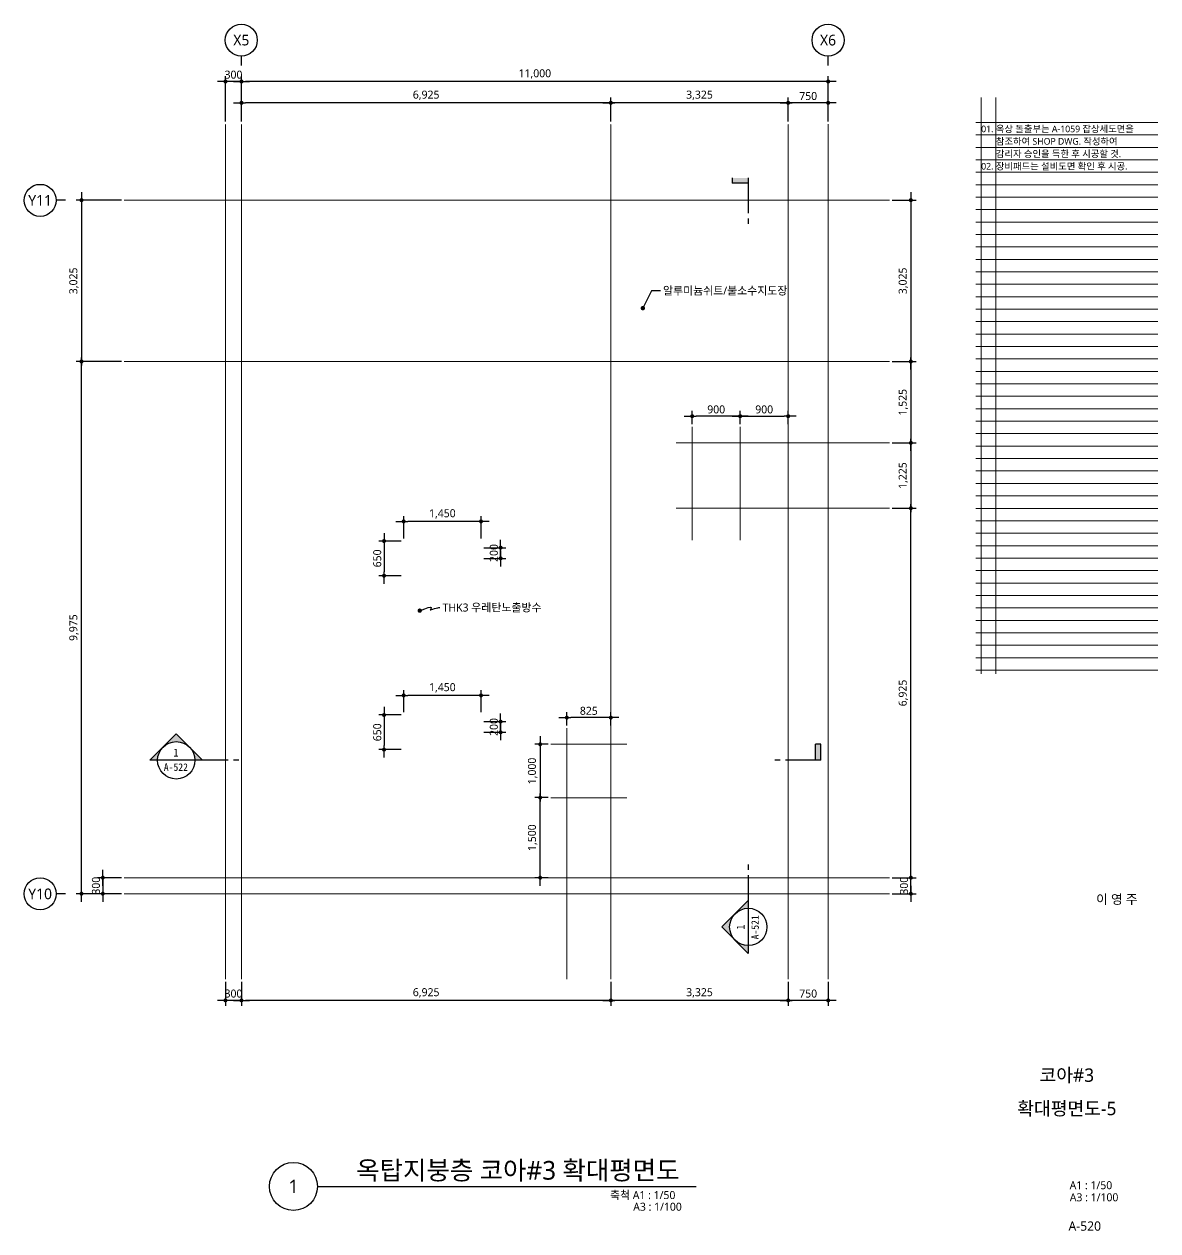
# Model space of a CAD drawing. Header units: millimetres. Extents: x 1424731 to 1631737, y 707248 to 849681.
# Drawn here: x 1610481 to 1631737, y 788374 to 810994 of the extents above; entities that cross this region are included whole.
import ezdxf
from ezdxf.enums import TextEntityAlignment as Align

# ---------------------------------------------------------------- set-up
doc = ezdxf.new("R2010")
doc.units = ezdxf.units.MM
doc.header["$MEASUREMENT"] = 0
doc.linetypes.add('CEN', pattern=[62, 60, -1, 0, -1])
doc.layers.get('0').update_dxf_attribs({"linetype": 'CONTINUOUS'})
for name, color, linetype, lineweight in [('A-AXIS-BUBL', 7, 'CONTINUOUS', 25), ('A-BORD-TEXT', 3, 'CONTINUOUS', 25), ('A-CNTL', 1, 'CEN', 15), ('A-DIMS', 7, 'CONTINUOUS', 25), ('A-MKXS-LEAD', 7, 'CONTINUOUS', 25), ('A-MKXS-MAK1', 3, 'CONTINUOUS', 25), ('A-MKXS-TEXT1', 3, 'CONTINUOUS', 25), ('A-MKXS-TEXT2', 7, 'CONTINUOUS', 25), ('A-XXXX-SYMB', 7, 'CONTINUOUS', 25), ('A-XXXX-TXT1', 3, 'CONTINUOUS', 25), ('A-XXXX-TXT2', 3, 'CONTINUOUS', 25)]:
    doc.layers.add(name, color=color, linetype=linetype, lineweight=lineweight)
doc.layers.add('A-XXXX-NPLT', color=144, linetype='CONTINUOUS', lineweight=15, plot=False)
doc.styles.add('HY울릉도L', font='')
doc.styles.add('돋움체', font='')
doc.styles.add('맑은 고딕', font='malgun.ttf')
doc.styles.add('맑은고딕', font='malgun.ttf')
doc.styles.get('HY울릉도L').set_extended_font_data('HYwulM')
doc.styles.get('돋움체').set_extended_font_data('DotumChe')
doc.dimstyles.new('CDIM', dxfattribs={"dimtxt": 3, "dimasz": 1.5, "dimexe": 2, "dimexo": 1, "dimgap": 1, "dimtad": 1, "dimdec": 0, "dimrnd": 0.5, "dimzin": 0, "dimdsep": 32, "dimlunit": 6, "dimtxsty": 'HY울릉도L', "dimblk1": '_CIDOT', "dimblk2": '_CIDOT', "dimsah": 1, "dimcen": 5.5, "dimclrd": 2, "dimclre": 2, "dimclrt": 7, "dimadec": 0, "dimazin": 0, "dimtfac": 1, "dimtdec": 0, "dimtix": 1, "dimtmove": 2, "dimatfit": 1, "dimldrblk": '_CIDOT', "dimfxl": 1, "dimtolj": 1, "dimtzin": 0, "dimlwd": -1, "dimarcsym": 0})

# ---------------------------------------------------------------- blocks, each defined once
blk = doc.blocks.new('CORE 3- 단면')
at = {"layer": 'A-MKXS-MAK1'}
for points in [[(9245, 14613), (9245, 14713), (9545, 14713), (9545, 14613)], [(10806, 4095), (10906, 4095), (10906, 3795), (10806, 3795)]]:
    blk.add_hatch(color=256, dxfattribs=at).paths.add_polyline_path(points)
h = blk.add_hatch(color=256, dxfattribs=at)
h.paths.add_polyline_path([(-1180, 4290), (-933, 4042, 0.414214), (-1428, 4042)])
h.paths.add_polyline_path([(-933, 4042), (-685, 3795), (-830, 3795, 0.198912)])
h.paths.add_polyline_path([(-1428, 4042, 0.198912), (-1530, 3795), (-1675, 3795)])
h = blk.add_hatch(color=256, dxfattribs=at)
h.paths.add_polyline_path([(9050, 672), (9297, 919, 0.414214), (9297, 424)])
h.paths.add_polyline_path([(9297, 919), (9545, 1167), (9545, 1022, 0.198912)])
h.paths.add_polyline_path([(9297, 424, 0.198912), (9545, 322), (9545, 177)])
for p, q in [((9245, 14713), (9245, 14613)), ((9545, 14713), (9545, 14050)), ((9545, 14613), (9245, 14613)), ((9545, 13950), (9545, 13850)), ((-1675, 3795), (-1180, 4290)), ((-685, 3795), (-1180, 4290)), ((10906, 4095), (10806, 4095)), ((10806, 3795), (10806, 4095)), ((10906, 3795), (10906, 4095)), ((-207, 3795), (-1675, 3795)), ((-7, 3795), (-107, 3795)), ((10143, 3795), (10043, 3795)), ((10906, 3795), (10243, 3795)), ((9545, 1845), (9545, 1745)), ((9545, 1645), (9545, 177)), ((9545, 1167), (9050, 672)), ((9545, 177), (9050, 672))]:
    blk.add_line(p, q, dxfattribs=at)
for centre in [(-1180, 3795), (9545, 672)]:
    blk.add_circle(centre, 350, dxfattribs=at)
at = {"layer": 'A-MKXS-TEXT2', "style": '돋움체'}
for s, height, p in [('1', 150, (-1184, 3939)), ('A-522', 140, (-1187, 3667))]:
    blk.add_text(s, height=height, dxfattribs=at).set_placement(p, align=Align.MIDDLE)
for s, height, p in [('1', 150, (9401, 668)), ('A-521', 140, (9673, 665))]:
    blk.add_text(s, height=height, rotation=90, dxfattribs=at).set_placement(p, align=Align.MIDDLE)
blk = doc.blocks.new('_CIDOT')
at = {"color": 0, "linetype": 'ByBlock'}
blk.add_line((2, 0), (-1, 0), dxfattribs=at)
at = {"color": 0, "linetype": 'ByBlock', "const_width": 0.5}
blk.add_lwpolyline([(-0.25, 0, 1), (0.25, 0, 1)], format="xyb", close=True, dxfattribs=at)
blk = doc.blocks.new('*D1179')
at = {"layer": 'A-DIMS', "lineweight": -2, "transparency": 16777216}
for p, q in [((1614556, 809169), (1614556, 810019)), ((1625556, 809169), (1625556, 810019))]:
    blk.add_line(p, q, dxfattribs=at)
at = {"layer": 'A-DIMS', "transparency": 16777216}
blk.add_line((1625481, 809919), (1614631, 809919), dxfattribs=at)
at = {"layer": 'A-DIMS', "transparency": 16777216, "xscale": 75, "yscale": 75, "zscale": 75, "rotation": 180}
blk.add_blockref('_CIDOT', (1614556, 809919), dxfattribs=at)
at = {"layer": 'A-DIMS', "transparency": 16777216, "xscale": 75, "yscale": 75, "zscale": 75}
blk.add_blockref('_CIDOT', (1625556, 809919), dxfattribs=at)
at = {"layer": 'A-DIMS', "color": 3, "transparency": 16777216, "insert": (1620056, 810059), "char_height": 150, "attachment_point": 5, "style": '맑은고딕'}
blk.add_mtext('\\A1;11,000', dxfattribs=at)
blk = doc.blocks.new('*D1180')
at = {"layer": 'A-DIMS', "lineweight": -2, "transparency": 16777216}
for p, q in [((1624806, 809169), (1624806, 809619)), ((1625556, 809169), (1625556, 809619))]:
    blk.add_line(p, q, dxfattribs=at)
at = {"layer": 'A-DIMS', "transparency": 16777216}
blk.add_line((1625481, 809519), (1624881, 809519), dxfattribs=at)
at = {"layer": 'A-DIMS', "transparency": 16777216, "xscale": 75, "yscale": 75, "zscale": 75, "rotation": 180}
blk.add_blockref('_CIDOT', (1624806, 809519), dxfattribs=at)
at = {"layer": 'A-DIMS', "transparency": 16777216, "xscale": 75, "yscale": 75, "zscale": 75}
blk.add_blockref('_CIDOT', (1625556, 809519), dxfattribs=at)
at = {"layer": 'A-DIMS', "color": 3, "transparency": 16777216, "insert": (1625181, 809646), "char_height": 150, "attachment_point": 5, "style": '맑은고딕'}
blk.add_mtext('\\A1;750', dxfattribs=at)
blk = doc.blocks.new('*D1181')
at = {"layer": 'A-DIMS', "lineweight": -2, "transparency": 16777216}
for p, q in [((1614556, 809169), (1614556, 809619)), ((1621481, 809169), (1621481, 809619))]:
    blk.add_line(p, q, dxfattribs=at)
at = {"layer": 'A-DIMS', "transparency": 16777216}
blk.add_line((1621406, 809519), (1614631, 809519), dxfattribs=at)
at = {"layer": 'A-DIMS', "transparency": 16777216, "xscale": 75, "yscale": 75, "zscale": 75, "rotation": 180}
blk.add_blockref('_CIDOT', (1614556, 809519), dxfattribs=at)
at = {"layer": 'A-DIMS', "transparency": 16777216, "xscale": 75, "yscale": 75, "zscale": 75}
blk.add_blockref('_CIDOT', (1621481, 809519), dxfattribs=at)
at = {"layer": 'A-DIMS', "color": 3, "transparency": 16777216, "insert": (1618018, 809659), "char_height": 150, "attachment_point": 5, "style": '맑은고딕'}
blk.add_mtext('\\A1;6,925', dxfattribs=at)
blk = doc.blocks.new('*D1182')
at = {"layer": 'A-DIMS', "transparency": 16777216}
for p, q in [((1614181, 809919), (1614106, 809919)), ((1614556, 809919), (1614256, 809919)), ((1614631, 809919), (1614706, 809919))]:
    blk.add_line(p, q, dxfattribs=at)
at = {"layer": 'A-DIMS', "lineweight": -2, "transparency": 16777216}
for p, q in [((1614256, 809169), (1614256, 810019)), ((1614556, 809169), (1614556, 810019))]:
    blk.add_line(p, q, dxfattribs=at)
at = {"layer": 'A-DIMS', "transparency": 16777216, "xscale": 75, "yscale": 75, "zscale": 75}
blk.add_blockref('_CIDOT', (1614256, 809919), dxfattribs=at)
at = {"layer": 'A-DIMS', "transparency": 16777216, "xscale": 75, "yscale": 75, "zscale": 75, "rotation": 180}
blk.add_blockref('_CIDOT', (1614556, 809919), dxfattribs=at)
at = {"layer": 'A-DIMS', "color": 3, "transparency": 16777216, "insert": (1614406, 810046), "char_height": 150, "attachment_point": 5, "style": '맑은고딕'}
blk.add_mtext('\\A1;300', dxfattribs=at)
blk = doc.blocks.new('*D1183')
at = {"layer": 'A-DIMS', "lineweight": -2, "transparency": 16777216}
for p, q in [((1612306, 804669), (1611456, 804669)), ((1612306, 794694), (1611456, 794694))]:
    blk.add_line(p, q, dxfattribs=at)
at = {"layer": 'A-DIMS', "transparency": 16777216}
blk.add_line((1611556, 794769), (1611556, 804594), dxfattribs=at)
at = {"layer": 'A-DIMS', "transparency": 16777216, "xscale": 75, "yscale": 75, "zscale": 75}
for p, rotation in [((1611556, 804669), 90), ((1611556, 794694), 270)]:
    blk.add_blockref('_CIDOT', p, dxfattribs=dict(at, rotation=rotation))
at = {"layer": 'A-DIMS', "color": 3, "transparency": 16777216, "insert": (1611416, 799681), "char_height": 150, "attachment_point": 5, "rotation": 90, "style": '맑은고딕'}
blk.add_mtext('\\A1;9,975', dxfattribs=at)
blk = doc.blocks.new('*D1184')
at = {"layer": 'A-DIMS', "transparency": 16777216}
for p, q in [((1627106, 795069), (1627106, 795144)), ((1627106, 794694), (1627106, 794994)), ((1627106, 794619), (1627106, 794544))]:
    blk.add_line(p, q, dxfattribs=at)
at = {"layer": 'A-DIMS', "lineweight": -2, "transparency": 16777216}
for p, q in [((1626756, 794994), (1627206, 794994)), ((1626756, 794694), (1627206, 794694))]:
    blk.add_line(p, q, dxfattribs=at)
at = {"layer": 'A-DIMS', "transparency": 16777216, "xscale": 75, "yscale": 75, "zscale": 75}
for p, rotation in [((1627106, 794994), 270), ((1627106, 794694), 90)]:
    blk.add_blockref('_CIDOT', p, dxfattribs=dict(at, rotation=rotation))
at = {"layer": 'A-DIMS', "color": 3, "transparency": 16777216, "insert": (1626978, 794844), "char_height": 150, "attachment_point": 5, "rotation": 90, "style": '맑은고딕'}
blk.add_mtext('\\A1;300', dxfattribs=at)
blk = doc.blocks.new('*D1185')
at = {"layer": 'A-DIMS', "lineweight": -2, "transparency": 16777216}
for p, q in [((1626756, 801919), (1627206, 801919)), ((1626756, 794994), (1627206, 794994))]:
    blk.add_line(p, q, dxfattribs=at)
at = {"layer": 'A-DIMS', "transparency": 16777216}
blk.add_line((1627106, 795069), (1627106, 801844), dxfattribs=at)
at = {"layer": 'A-DIMS', "transparency": 16777216, "xscale": 75, "yscale": 75, "zscale": 75}
for p, rotation in [((1627106, 801919), 90), ((1627106, 794994), 270)]:
    blk.add_blockref('_CIDOT', p, dxfattribs=dict(at, rotation=rotation))
at = {"layer": 'A-DIMS', "color": 3, "transparency": 16777216, "insert": (1626966, 798456), "char_height": 150, "attachment_point": 5, "rotation": 90, "style": '맑은고딕'}
blk.add_mtext('\\A1;6,925', dxfattribs=at)
blk = doc.blocks.new('*D1186')
at = {"layer": 'A-DIMS', "lineweight": -2, "transparency": 16777216}
for p, q in [((1621481, 809169), (1621481, 809619)), ((1624806, 809169), (1624806, 809619))]:
    blk.add_line(p, q, dxfattribs=at)
at = {"layer": 'A-DIMS', "transparency": 16777216}
blk.add_line((1624731, 809519), (1621556, 809519), dxfattribs=at)
at = {"layer": 'A-DIMS', "transparency": 16777216, "xscale": 75, "yscale": 75, "zscale": 75, "rotation": 180}
blk.add_blockref('_CIDOT', (1621481, 809519), dxfattribs=at)
at = {"layer": 'A-DIMS', "transparency": 16777216, "xscale": 75, "yscale": 75, "zscale": 75}
blk.add_blockref('_CIDOT', (1624806, 809519), dxfattribs=at)
at = {"layer": 'A-DIMS', "color": 3, "transparency": 16777216, "insert": (1623143, 809659), "char_height": 150, "attachment_point": 5, "style": '맑은고딕'}
blk.add_mtext('\\A1;3,325', dxfattribs=at)
blk = doc.blocks.new('*D1187')
at = {"layer": 'A-DIMS', "lineweight": -2, "transparency": 16777216}
for p, q in [((1614256, 793044), (1614256, 792594)), ((1614556, 793044), (1614556, 792594))]:
    blk.add_line(p, q, dxfattribs=at)
at = {"layer": 'A-DIMS', "transparency": 16777216}
for p, q in [((1614181, 792694), (1614106, 792694)), ((1614556, 792694), (1614256, 792694)), ((1614631, 792694), (1614706, 792694))]:
    blk.add_line(p, q, dxfattribs=at)
at = {"layer": 'A-DIMS', "transparency": 16777216, "xscale": 75, "yscale": 75, "zscale": 75}
blk.add_blockref('_CIDOT', (1614256, 792694), dxfattribs=at)
at = {"layer": 'A-DIMS', "transparency": 16777216, "xscale": 75, "yscale": 75, "zscale": 75, "rotation": 180}
blk.add_blockref('_CIDOT', (1614556, 792694), dxfattribs=at)
at = {"layer": 'A-DIMS', "color": 3, "transparency": 16777216, "insert": (1614406, 792821), "char_height": 150, "attachment_point": 5, "style": '맑은고딕'}
blk.add_mtext('\\A1;300', dxfattribs=at)
blk = doc.blocks.new('*D1188')
at = {"layer": 'A-DIMS', "lineweight": -2, "transparency": 16777216}
for p, q in [((1614556, 793044), (1614556, 792594)), ((1621481, 793044), (1621481, 792594))]:
    blk.add_line(p, q, dxfattribs=at)
at = {"layer": 'A-DIMS', "transparency": 16777216}
blk.add_line((1621406, 792694), (1614631, 792694), dxfattribs=at)
at = {"layer": 'A-DIMS', "transparency": 16777216, "xscale": 75, "yscale": 75, "zscale": 75, "rotation": 180}
blk.add_blockref('_CIDOT', (1614556, 792694), dxfattribs=at)
at = {"layer": 'A-DIMS', "transparency": 16777216, "xscale": 75, "yscale": 75, "zscale": 75}
blk.add_blockref('_CIDOT', (1621481, 792694), dxfattribs=at)
at = {"layer": 'A-DIMS', "color": 3, "transparency": 16777216, "insert": (1618018, 792834), "char_height": 150, "attachment_point": 5, "style": '맑은고딕'}
blk.add_mtext('\\A1;6,925', dxfattribs=at)
blk = doc.blocks.new('*D1189')
at = {"layer": 'A-DIMS', "lineweight": -2, "transparency": 16777216}
for p, q in [((1621481, 793044), (1621481, 792594)), ((1624806, 793044), (1624806, 792594))]:
    blk.add_line(p, q, dxfattribs=at)
at = {"layer": 'A-DIMS', "transparency": 16777216}
blk.add_line((1624731, 792694), (1621556, 792694), dxfattribs=at)
at = {"layer": 'A-DIMS', "transparency": 16777216, "xscale": 75, "yscale": 75, "zscale": 75, "rotation": 180}
blk.add_blockref('_CIDOT', (1621481, 792694), dxfattribs=at)
at = {"layer": 'A-DIMS', "transparency": 16777216, "xscale": 75, "yscale": 75, "zscale": 75}
blk.add_blockref('_CIDOT', (1624806, 792694), dxfattribs=at)
at = {"layer": 'A-DIMS', "color": 3, "transparency": 16777216, "insert": (1623143, 792834), "char_height": 150, "attachment_point": 5, "style": '맑은고딕'}
blk.add_mtext('\\A1;3,325', dxfattribs=at)
blk = doc.blocks.new('*D1190')
at = {"layer": 'A-DIMS', "lineweight": -2, "transparency": 16777216}
for p, q in [((1624806, 793044), (1624806, 792594)), ((1625556, 793044), (1625556, 792594))]:
    blk.add_line(p, q, dxfattribs=at)
at = {"layer": 'A-DIMS', "transparency": 16777216}
blk.add_line((1625481, 792694), (1624881, 792694), dxfattribs=at)
at = {"layer": 'A-DIMS', "transparency": 16777216, "xscale": 75, "yscale": 75, "zscale": 75, "rotation": 180}
blk.add_blockref('_CIDOT', (1624806, 792694), dxfattribs=at)
at = {"layer": 'A-DIMS', "transparency": 16777216, "xscale": 75, "yscale": 75, "zscale": 75}
blk.add_blockref('_CIDOT', (1625556, 792694), dxfattribs=at)
at = {"layer": 'A-DIMS', "color": 3, "transparency": 16777216, "insert": (1625181, 792821), "char_height": 150, "attachment_point": 5, "style": '맑은고딕'}
blk.add_mtext('\\A1;750', dxfattribs=at)
blk = doc.blocks.new('*D1191')
at = {"layer": 'A-DIMS', "lineweight": -2, "transparency": 16777216}
for p, q in [((1626756, 803144), (1627206, 803144)), ((1626756, 801919), (1627206, 801919))]:
    blk.add_line(p, q, dxfattribs=at)
at = {"layer": 'A-DIMS', "transparency": 16777216}
blk.add_line((1627106, 803069), (1627106, 801994), dxfattribs=at)
at = {"layer": 'A-DIMS', "transparency": 16777216, "xscale": 75, "yscale": 75, "zscale": 75}
for p, rotation in [((1627106, 803144), 90), ((1627106, 801919), 270)]:
    blk.add_blockref('_CIDOT', p, dxfattribs=dict(at, rotation=rotation))
at = {"layer": 'A-DIMS', "color": 3, "transparency": 16777216, "insert": (1626965, 802531), "char_height": 150, "attachment_point": 5, "rotation": 90, "style": '맑은고딕'}
blk.add_mtext('\\A1;1,225', dxfattribs=at)
blk = doc.blocks.new('*D1175')
at = {"layer": 'A-DIMS', "transparency": 16777216}
for p, q in [((1611956, 795069), (1611956, 795144)), ((1611956, 794994), (1611956, 794694)), ((1611956, 794619), (1611956, 794544))]:
    blk.add_line(p, q, dxfattribs=at)
at = {"layer": 'A-DIMS', "lineweight": -2, "transparency": 16777216}
for p, q in [((1612306, 794994), (1611856, 794994)), ((1612306, 794694), (1611856, 794694))]:
    blk.add_line(p, q, dxfattribs=at)
at = {"layer": 'A-DIMS', "transparency": 16777216, "xscale": 75, "yscale": 75, "zscale": 75}
for p, rotation in [((1611956, 794994), 270), ((1611956, 794694), 90)]:
    blk.add_blockref('_CIDOT', p, dxfattribs=dict(at, rotation=rotation))
at = {"layer": 'A-DIMS', "color": 3, "transparency": 16777216, "insert": (1611828, 794844), "char_height": 150, "attachment_point": 5, "rotation": 90, "style": '맑은고딕'}
blk.add_mtext('\\A1;300', dxfattribs=at)
blk = doc.blocks.new('*D1176')
at = {"layer": 'A-DIMS', "lineweight": -2, "transparency": 16777216}
for p, q in [((1626756, 804669), (1627206, 804669)), ((1626756, 803144), (1627206, 803144))]:
    blk.add_line(p, q, dxfattribs=at)
at = {"layer": 'A-DIMS', "transparency": 16777216}
blk.add_line((1627106, 804594), (1627106, 803219), dxfattribs=at)
at = {"layer": 'A-DIMS', "transparency": 16777216, "xscale": 75, "yscale": 75, "zscale": 75}
for p, rotation in [((1627106, 804669), 90), ((1627106, 803144), 270)]:
    blk.add_blockref('_CIDOT', p, dxfattribs=dict(at, rotation=rotation))
at = {"layer": 'A-DIMS', "color": 3, "transparency": 16777216, "insert": (1626965, 803906), "char_height": 150, "attachment_point": 5, "rotation": 90, "style": '맑은고딕'}
blk.add_mtext('\\A1;1,525', dxfattribs=at)
blk = doc.blocks.new('*D1177')
at = {"layer": 'A-DIMS', "lineweight": -2, "transparency": 16777216}
for p, q in [((1626756, 807694), (1627206, 807694)), ((1626756, 804669), (1627206, 804669))]:
    blk.add_line(p, q, dxfattribs=at)
at = {"layer": 'A-DIMS', "transparency": 16777216}
blk.add_line((1627106, 807619), (1627106, 804744), dxfattribs=at)
at = {"layer": 'A-DIMS', "transparency": 16777216, "xscale": 75, "yscale": 75, "zscale": 75}
for p, rotation in [((1627106, 807694), 90), ((1627106, 804669), 270)]:
    blk.add_blockref('_CIDOT', p, dxfattribs=dict(at, rotation=rotation))
at = {"layer": 'A-DIMS', "color": 3, "transparency": 16777216, "insert": (1626966, 806181), "char_height": 150, "attachment_point": 5, "rotation": 90, "style": '맑은고딕'}
blk.add_mtext('\\A1;3,025', dxfattribs=at)
blk = doc.blocks.new('*D1178')
at = {"layer": 'A-DIMS', "lineweight": -2, "transparency": 16777216}
for p, q in [((1612306, 807694), (1611456, 807694)), ((1612306, 804669), (1611456, 804669))]:
    blk.add_line(p, q, dxfattribs=at)
at = {"layer": 'A-DIMS', "transparency": 16777216}
blk.add_line((1611556, 807619), (1611556, 804744), dxfattribs=at)
at = {"layer": 'A-DIMS', "transparency": 16777216, "xscale": 75, "yscale": 75, "zscale": 75}
for p, rotation in [((1611556, 807694), 90), ((1611556, 804669), 270)]:
    blk.add_blockref('_CIDOT', p, dxfattribs=dict(at, rotation=rotation))
at = {"layer": 'A-DIMS', "color": 3, "transparency": 16777216, "insert": (1611416, 806181), "char_height": 150, "attachment_point": 5, "rotation": 90, "style": '맑은고딕'}
blk.add_mtext('\\A1;3,025', dxfattribs=at)
blk = doc.blocks.new('*D1192')
at = {"layer": 'A-DIMS', "lineweight": -2, "transparency": 16777216}
for p, q in [((1620306, 796494), (1620056, 796494)), ((1620306, 794994), (1620056, 794994))]:
    blk.add_line(p, q, dxfattribs=at)
at = {"layer": 'A-DIMS', "transparency": 16777216}
blk.add_line((1620156, 795069), (1620156, 796419), dxfattribs=at)
at = {"layer": 'A-DIMS', "transparency": 16777216, "xscale": 75, "yscale": 75, "zscale": 75}
for p, rotation in [((1620156, 796494), 90), ((1620156, 794994), 270)]:
    blk.add_blockref('_CIDOT', p, dxfattribs=dict(at, rotation=rotation))
at = {"layer": 'A-DIMS', "color": 3, "transparency": 16777216, "insert": (1620015, 795744), "char_height": 150, "attachment_point": 5, "rotation": 90, "style": '맑은고딕'}
blk.add_mtext('\\A1;1,500', dxfattribs=at)
blk = doc.blocks.new('*D1193')
at = {"layer": 'A-DIMS', "lineweight": -2, "transparency": 16777216}
for p, q in [((1620306, 797494), (1620056, 797494)), ((1620306, 796494), (1620056, 796494))]:
    blk.add_line(p, q, dxfattribs=at)
at = {"layer": 'A-DIMS', "transparency": 16777216}
blk.add_line((1620156, 797419), (1620156, 796569), dxfattribs=at)
at = {"layer": 'A-DIMS', "transparency": 16777216, "xscale": 75, "yscale": 75, "zscale": 75}
for p, rotation in [((1620156, 797494), 90), ((1620156, 796494), 270)]:
    blk.add_blockref('_CIDOT', p, dxfattribs=dict(at, rotation=rotation))
at = {"layer": 'A-DIMS', "color": 3, "transparency": 16777216, "insert": (1620015, 796994), "char_height": 150, "attachment_point": 5, "rotation": 90, "style": '맑은고딕'}
blk.add_mtext('\\A1;1,000', dxfattribs=at)
blk = doc.blocks.new('*D1194')
at = {"layer": 'A-DIMS', "lineweight": -2, "transparency": 16777216}
for p, q in [((1620656, 797844), (1620656, 798094)), ((1621481, 797844), (1621481, 798094))]:
    blk.add_line(p, q, dxfattribs=at)
at = {"layer": 'A-DIMS', "transparency": 16777216}
blk.add_line((1621406, 797994), (1620731, 797994), dxfattribs=at)
at = {"layer": 'A-DIMS', "transparency": 16777216, "xscale": 75, "yscale": 75, "zscale": 75, "rotation": 180}
blk.add_blockref('_CIDOT', (1620656, 797994), dxfattribs=at)
at = {"layer": 'A-DIMS', "transparency": 16777216, "xscale": 75, "yscale": 75, "zscale": 75}
blk.add_blockref('_CIDOT', (1621481, 797994), dxfattribs=at)
at = {"layer": 'A-DIMS', "color": 3, "transparency": 16777216, "insert": (1621068, 798121), "char_height": 150, "attachment_point": 5, "style": '맑은고딕'}
blk.add_mtext('\\A1;825', dxfattribs=at)
blk = doc.blocks.new('*D1195')
at = {"layer": 'A-DIMS', "lineweight": -2, "transparency": 16777216}
for p, q in [((1623006, 803494), (1623006, 803744)), ((1623906, 803494), (1623906, 803744))]:
    blk.add_line(p, q, dxfattribs=at)
at = {"layer": 'A-DIMS', "transparency": 16777216}
blk.add_line((1623831, 803644), (1623081, 803644), dxfattribs=at)
at = {"layer": 'A-DIMS', "transparency": 16777216, "xscale": 75, "yscale": 75, "zscale": 75, "rotation": 180}
blk.add_blockref('_CIDOT', (1623006, 803644), dxfattribs=at)
at = {"layer": 'A-DIMS', "transparency": 16777216, "xscale": 75, "yscale": 75, "zscale": 75}
blk.add_blockref('_CIDOT', (1623906, 803644), dxfattribs=at)
at = {"layer": 'A-DIMS', "color": 3, "transparency": 16777216, "insert": (1623456, 803771), "char_height": 150, "attachment_point": 5, "style": '맑은고딕'}
blk.add_mtext('\\A1;900', dxfattribs=at)
blk = doc.blocks.new('*D1196')
at = {"layer": 'A-DIMS', "lineweight": -2, "transparency": 16777216}
for p, q in [((1623906, 803494), (1623906, 803744)), ((1624806, 803494), (1624806, 803744))]:
    blk.add_line(p, q, dxfattribs=at)
at = {"layer": 'A-DIMS', "transparency": 16777216}
blk.add_line((1623981, 803644), (1624731, 803644), dxfattribs=at)
at = {"layer": 'A-DIMS', "transparency": 16777216, "xscale": 75, "yscale": 75, "zscale": 75, "rotation": 180}
blk.add_blockref('_CIDOT', (1623906, 803644), dxfattribs=at)
at = {"layer": 'A-DIMS', "transparency": 16777216, "xscale": 75, "yscale": 75, "zscale": 75}
blk.add_blockref('_CIDOT', (1624806, 803644), dxfattribs=at)
at = {"layer": 'A-DIMS', "color": 3, "transparency": 16777216, "insert": (1624356, 803771), "char_height": 150, "attachment_point": 5, "style": '맑은고딕'}
blk.add_mtext('\\A1;900', dxfattribs=at)
blk = doc.blocks.new('NOTE(220317)')
at = {"layer": 'A-XXXX-NPLT'}
for p, q in [((1010649.8, 179732.7), (1010649.8, 175412.7)), ((1010759.8, 179732.7), (1010759.8, 175412.7)), ((1010609.8, 179546.1), (1011974.8, 179546.1)), ((1010609.8, 179452.7), (1011974.8, 179452.7)), ((1010609.8, 179359.4), (1011974.8, 179359.4)), ((1010609.8, 179266.1), (1011974.8, 179266.1)), ((1010609.8, 179172.7), (1011974.8, 179172.7)), ((1010609.8, 179079.4), (1011974.8, 179079.4)), ((1010609.8, 178986.1), (1011974.8, 178986.1)), ((1010609.8, 178892.7), (1011974.8, 178892.7)), ((1010609.8, 178799.4), (1011974.8, 178799.4)), ((1010609.8, 178706.1), (1011974.8, 178706.1)), ((1010609.8, 178612.7), (1011974.8, 178612.7)), ((1010609.8, 178519.4), (1011974.8, 178519.4)), ((1010609.8, 178426.1), (1011974.8, 178426.1)), ((1010609.8, 178332.7), (1011974.8, 178332.7)), ((1010609.8, 178239.4), (1011974.8, 178239.4)), ((1010609.8, 178146.1), (1011974.8, 178146.1)), ((1010609.8, 178052.7), (1011974.8, 178052.7)), ((1010609.8, 177959.4), (1011974.8, 177959.4)), ((1010609.8, 177866.1), (1011974.8, 177866.1)), ((1010609.8, 177772.7), (1011974.8, 177772.7)), ((1010609.8, 177679.4), (1011974.8, 177679.4)), ((1010609.8, 177586.1), (1011974.8, 177586.1)), ((1010609.8, 177492.7), (1011974.8, 177492.7)), ((1010609.8, 177399.4), (1011974.8, 177399.4)), ((1010609.8, 177306.1), (1011974.8, 177306.1)), ((1010609.8, 177212.7), (1011974.8, 177212.7)), ((1010609.8, 177119.4), (1011974.8, 177119.4)), ((1010609.8, 177026.1), (1011974.8, 177026.1)), ((1010609.8, 176932.7), (1011974.8, 176932.7)), ((1010609.8, 176839.4), (1011974.8, 176839.4)), ((1010609.8, 176746.1), (1011974.8, 176746.1)), ((1010609.8, 176652.7), (1011974.8, 176652.7)), ((1010609.8, 176559.4), (1011974.8, 176559.4)), ((1010609.8, 176466.1), (1011974.8, 176466.1)), ((1010609.8, 176372.7), (1011974.8, 176372.7)), ((1010609.8, 176279.4), (1011974.8, 176279.4)), ((1010609.8, 176186.1), (1011974.8, 176186.1)), ((1010609.8, 176092.7), (1011974.8, 176092.7)), ((1010609.8, 175999.4), (1011974.8, 175999.4)), ((1010609.8, 175906.1), (1011974.8, 175906.1)), ((1010609.8, 175812.7), (1011974.8, 175812.7)), ((1010609.8, 175719.4), (1011974.8, 175719.4)), ((1010609.8, 175626.1), (1011974.8, 175626.1)), ((1010609.8, 175532.7), (1011974.8, 175532.7)), ((1010609.8, 175439.4), (1011974.8, 175439.4))]:
    blk.add_line(p, q, dxfattribs=at)
blk = doc.blocks.new('NOTE_확대평면도_1')
at = {"layer": 'A-XXXX-TXT2', "style": '맑은 고딕'}
for s, p in [('01.', (7576.5, 4901.4)), ('옥상 돌출부는 A-1059 잡상세도면을', (7631.5, 4901.4)), ('참조하여 SHOP DWG. 작성하여', (7631.5, 4854.8)), ('감리자 승인을 득한 후 시공할 것.', (7631.5, 4808.1)), ('02.', (7576.5, 4761.4)), ('장비패드는 설비도면 확인 후 시공.', (7631.5, 4761.4))]:
    blk.add_text(s, height=25, dxfattribs=at).set_placement(p, align=Align.MIDDLE_LEFT)
blk = doc.blocks.new('*D1254')
at = {"layer": 'A-DIMS', "lineweight": -2, "transparency": 16777216}
for p, q in [((1617597, 801354), (1617597, 801772)), ((1619047, 801355), (1619047, 801772))]:
    blk.add_line(p, q, dxfattribs=at)
at = {"layer": 'A-DIMS', "transparency": 16777216}
blk.add_line((1618972, 801672), (1617672, 801672), dxfattribs=at)
at = {"layer": 'A-DIMS', "transparency": 16777216, "xscale": 75, "yscale": 75, "zscale": 75, "rotation": 180}
blk.add_blockref('_CIDOT', (1617597, 801672), dxfattribs=at)
at = {"layer": 'A-DIMS', "transparency": 16777216, "xscale": 75, "yscale": 75, "zscale": 75}
blk.add_blockref('_CIDOT', (1619047, 801672), dxfattribs=at)
at = {"layer": 'A-DIMS', "color": 3, "transparency": 16777216, "insert": (1618322, 801812), "char_height": 150, "attachment_point": 5, "style": '맑은고딕'}
blk.add_mtext('\\A1;1,450', dxfattribs=at)
blk = doc.blocks.new('*D1255')
at = {"layer": 'A-DIMS', "lineweight": -2, "transparency": 16777216}
for p, q in [((1617547, 801304), (1617129, 801304)), ((1617547, 800654), (1617129, 800654))]:
    blk.add_line(p, q, dxfattribs=at)
at = {"layer": 'A-DIMS', "transparency": 16777216}
blk.add_line((1617229, 801229), (1617229, 800729), dxfattribs=at)
at = {"layer": 'A-DIMS', "transparency": 16777216, "xscale": 75, "yscale": 75, "zscale": 75}
for p, rotation in [((1617229, 801304), 90), ((1617229, 800654), 270)]:
    blk.add_blockref('_CIDOT', p, dxfattribs=dict(at, rotation=rotation))
at = {"layer": 'A-DIMS', "color": 3, "transparency": 16777216, "insert": (1617102, 800979), "char_height": 150, "attachment_point": 5, "rotation": 90, "style": '맑은고딕'}
blk.add_mtext('\\A1;650', dxfattribs=at)
blk = doc.blocks.new('*D1256')
at = {"layer": 'A-DIMS', "transparency": 16777216}
for p, q in [((1619414, 801255), (1619414, 801330)), ((1619414, 800980), (1619414, 801180)), ((1619414, 800905), (1619414, 800830))]:
    blk.add_line(p, q, dxfattribs=at)
at = {"layer": 'A-DIMS', "lineweight": -2, "transparency": 16777216}
for p, q in [((1619097, 801180), (1619514, 801180)), ((1619097, 800980), (1619514, 800980))]:
    blk.add_line(p, q, dxfattribs=at)
at = {"layer": 'A-DIMS', "transparency": 16777216, "xscale": 75, "yscale": 75, "zscale": 75}
for p, rotation in [((1619414, 801180), 270), ((1619414, 800980), 90)]:
    blk.add_blockref('_CIDOT', p, dxfattribs=dict(at, rotation=rotation))
at = {"layer": 'A-DIMS', "color": 3, "transparency": 16777216, "insert": (1619287, 801080), "char_height": 150, "attachment_point": 5, "rotation": 90, "style": '맑은고딕'}
blk.add_mtext('\\A1;200', dxfattribs=at)
blk = doc.blocks.new('*D1257')
at = {"layer": 'A-DIMS', "lineweight": -2, "transparency": 16777216}
for p, q in [((1617597, 798094), (1617597, 798511)), ((1619047, 798094), (1619047, 798511))]:
    blk.add_line(p, q, dxfattribs=at)
at = {"layer": 'A-DIMS', "transparency": 16777216}
blk.add_line((1618972, 798411), (1617672, 798411), dxfattribs=at)
at = {"layer": 'A-DIMS', "transparency": 16777216, "xscale": 75, "yscale": 75, "zscale": 75, "rotation": 180}
blk.add_blockref('_CIDOT', (1617597, 798411), dxfattribs=at)
at = {"layer": 'A-DIMS', "transparency": 16777216, "xscale": 75, "yscale": 75, "zscale": 75}
blk.add_blockref('_CIDOT', (1619047, 798411), dxfattribs=at)
at = {"layer": 'A-DIMS', "color": 3, "transparency": 16777216, "insert": (1618322, 798552), "char_height": 150, "attachment_point": 5, "style": '맑은고딕'}
blk.add_mtext('\\A1;1,450', dxfattribs=at)
blk = doc.blocks.new('*D1258')
at = {"layer": 'A-DIMS', "lineweight": -2, "transparency": 16777216}
for p, q in [((1617547, 798044), (1617129, 798044)), ((1617547, 797394), (1617129, 797394))]:
    blk.add_line(p, q, dxfattribs=at)
at = {"layer": 'A-DIMS', "transparency": 16777216}
blk.add_line((1617229, 797969), (1617229, 797469), dxfattribs=at)
at = {"layer": 'A-DIMS', "transparency": 16777216, "xscale": 75, "yscale": 75, "zscale": 75}
for p, rotation in [((1617229, 798044), 90), ((1617229, 797394), 270)]:
    blk.add_blockref('_CIDOT', p, dxfattribs=dict(at, rotation=rotation))
at = {"layer": 'A-DIMS', "color": 3, "transparency": 16777216, "insert": (1617102, 797719), "char_height": 150, "attachment_point": 5, "rotation": 90, "style": '맑은고딕'}
blk.add_mtext('\\A1;650', dxfattribs=at)
blk = doc.blocks.new('*D1259')
at = {"layer": 'A-DIMS', "transparency": 16777216}
for p, q in [((1619414, 797994), (1619414, 798069)), ((1619414, 797719), (1619414, 797919)), ((1619414, 797644), (1619414, 797569))]:
    blk.add_line(p, q, dxfattribs=at)
at = {"layer": 'A-DIMS', "lineweight": -2, "transparency": 16777216}
for p, q in [((1619097, 797919), (1619514, 797919)), ((1619097, 797719), (1619514, 797719))]:
    blk.add_line(p, q, dxfattribs=at)
at = {"layer": 'A-DIMS', "transparency": 16777216, "xscale": 75, "yscale": 75, "zscale": 75}
for p, rotation in [((1619414, 797919), 270), ((1619414, 797719), 90)]:
    blk.add_blockref('_CIDOT', p, dxfattribs=dict(at, rotation=rotation))
at = {"layer": 'A-DIMS', "color": 3, "transparency": 16777216, "insert": (1619287, 797819), "char_height": 150, "attachment_point": 5, "rotation": 90, "style": '맑은고딕'}
blk.add_mtext('\\A1;200', dxfattribs=at)

msp = doc.modelspace()

# ---------------------------------------------------------------- linework, layer by layer
at = {"layer": 'A-AXIS-BUBL', "ltscale": 0.2}
for p, q in [((1614555.7, 810218.7), (1614555.7, 810393.7)), ((1625555.7, 810218.7), (1625555.7, 810393.7)), ((1611255.7, 807693.7), (1611080.7, 807693.7)), ((1611255.7, 794693.7), (1611080.7, 794693.7))]:
    msp.add_line(p, q, dxfattribs=at)
for centre in [(1614552.8, 810693.7), (1625552.8, 810693.7), (1610780.7, 807690.7), (1610780.7, 794690.7)]:
    msp.add_circle(centre, 300, dxfattribs=at)
at = {"layer": 'A-CNTL'}
for p, q in [((1614255.7, 793093.7), (1614255.7, 809118.7)), ((1614555.7, 793093.7), (1614555.7, 809118.7)), ((1621480.7, 793093.7), (1621480.7, 809118.7)), ((1624805.7, 793093.7), (1624805.7, 809118.7)), ((1625555.7, 809118.7), (1625555.7, 793093.7)), ((1626705.7, 807693.7), (1612355.7, 807693.7)), ((1626705.7, 804668.7), (1612355.7, 804668.7)), ((1623005.7, 801318.7), (1623005.7, 803443.7)), ((1623905.7, 801318.7), (1623905.7, 803443.7)), ((1622705.7, 803143.7), (1626705.7, 803143.7)), ((1622705.7, 801918.7), (1626705.7, 801918.7)), ((1620655.7, 793093.7), (1620655.7, 797793.7)), ((1620355.7, 797493.7), (1621780.7, 797493.7)), ((1620355.7, 796493.7), (1621780.7, 796493.7)), ((1612355.7, 794993.7), (1626705.7, 794993.7)), ((1626705.7, 794693.7), (1612355.7, 794693.7))]:
    msp.add_line(p, q, dxfattribs=at)
at = {"layer": 'A-MKXS-LEAD'}
for points in [[(1622408.8, 805996.8), (1622244.8, 805996.8), (1622244.8, 805996.8), (1622080.7, 805668.7), (1622080.7, 805668.7)], [(1617896.4, 799999), (1617994.2, 800035.9), (1618057.9, 800055.7), (1618094.1, 800062.2), (1618109.5, 800058.7), (1618110.6, 800048.8), (1618104.2, 800036), (1618096.6, 800023.8), (1618094.7, 800015.7), (1618103.3, 800014.4), (1618121.5, 800018.8), (1618146.3, 800027), (1618175.2, 800037.1), (1618205.4, 800047.2), (1618234.2, 800055.4), (1618258.9, 800059.7), (1618276.8, 800058.3)]]:
    msp.add_lwpolyline(points, dxfattribs=at)
at = {"layer": 'A-MKXS-LEAD', "const_width": 40}
for points in [[(1622060, 805666.6, -1), (1622101.5, 805670.7, -1)], [(1617876.5, 800001.4, 1), (1617918, 799997.2, 1)]]:
    msp.add_lwpolyline(points, format="xyb", close=True, dxfattribs=at)
at = {"layer": 'A-XXXX-SYMB'}
msp.add_line((1615980.7, 789206.2), (1623080.7, 789206.2), dxfattribs=at)
msp.add_circle((1615530.7, 789206.2), 450, dxfattribs=at)

# ---------------------------------------------------------------- block references
for name, p, xscale, yscale, zscale in [('NOTE(220317)', (-898200, 360285.6), 2.499999981306344, 2.499999981306344, 2.499999981306344), ('NOTE_확대평면도_1', (1590542, 784522.8), 4.999999962612687, 4.999999962612687, 4.999999962612687)]:
    msp.add_blockref(name, p, dxfattribs=dict(xscale=xscale, yscale=yscale, zscale=zscale))
at = {"layer": 'A-DIMS'}
msp.add_blockref('CORE 3- 단면', (1614513, 793398.7), dxfattribs=at)

# ---------------------------------------------------------------- texts
at = {"layer": 'A-BORD-TEXT', "style": '맑은고딕'}
for s, height, p in [('이 영 주', 175, (1631356.3, 794502.3)), ('A1 : 1/50', 150, (1630881.5, 789154.6)), ('A3 : 1/100', 150, (1630996.4, 788927.9)), ('A-520', 175, (1630671.7, 788376.1))]:
    msp.add_text(s, height=height, dxfattribs=at).set_placement(p, align=Align.RIGHT)
for s, p in [('코아#3', (1630030.7, 791292.4)), ('확대평면도-5', (1630030.7, 790667.4))]:
    msp.add_text(s, height=250, dxfattribs=at).set_placement(p, align=Align.MIDDLE_CENTER)
at = {"layer": 'A-MKXS-TEXT1', "style": '맑은고딕'}
for s, p in [('알루미늄쉬트/불소수지도장', (1622458.8, 805996.8)), ('THK3 우레탄노출방수', (1618326.8, 800058.3))]:
    msp.add_text(s, height=150, dxfattribs=at).set_placement(p, align=Align.MIDDLE_LEFT)
at = {"layer": 'A-XXXX-TXT1', "style": '맑은고딕'}
msp.add_text('옥탑지붕층 코아#3 확대평면도', height=350, dxfattribs=at).set_placement((1622768.9, 789228.8), align=Align.BOTTOM_RIGHT)
msp.add_text('1', height=250, dxfattribs=at).set_placement((1615530.7, 789206.2), align=Align.MIDDLE)
for s, p in [('축척 A1 : 1/50', (1622691, 789120)), ('A3 : 1/100', (1622811.5, 788901.1))]:
    msp.add_text(s, height=150, dxfattribs=at).set_placement(p, align=Align.TOP_RIGHT)
at = {"layer": 'A-XXXX-TXT2', "ltscale": 0.2, "style": '맑은고딕'}
for s, p in [('X5', (1614552.8, 810693.7)), ('X6', (1625552.8, 810693.7)), ('Y11', (1610780.7, 807690.7)), ('Y10', (1610780.7, 794690.7))]:
    msp.add_text(s, height=200, dxfattribs=at).set_placement(p, align=Align.MIDDLE)

# ---------------------------------------------------------------- dimensions: what is measured, and where the dimension line sits
at = {"layer": 'A-DIMS'}
for base, p1, p2, angle, picture, middle in [((1614255.7, 809918.7), (1614555.7, 809118.7), (1614255.7, 809118.7), 180, '*D1182', (1614405.7, 810046.2)), ((1614555.7, 809918.7), (1625555.7, 809118.7), (1614555.7, 809118.7), 180, '*D1179', (1620055.7, 810059.2)), ((1614555.7, 809518.7), (1621480.7, 809118.7), (1614555.7, 809118.7), 180, '*D1181', (1618018.2, 809658.8)), ((1621480.7, 809518.7), (1624805.7, 809118.7), (1621480.7, 809118.7), 180, '*D1186', (1623143.2, 809658.8)), ((1624805.7, 809518.7), (1625555.7, 809118.7), (1624805.7, 809118.7), 180, '*D1180', (1625180.7, 809646.2)), ((1611555.7, 804668.7), (1612355.7, 807693.7), (1612355.7, 804668.7), 90, '*D1178', (1611415.7, 806181.2)), ((1627105.7, 804668.7), (1626705.7, 807693.7), (1626705.7, 804668.7), 90, '*D1177', (1626965.7, 806181.2)), ((1611555.7, 804668.7), (1612355.7, 794693.7), (1612355.7, 804668.7), 270, '*D1183', (1611415.7, 799681.2)), ((1627105.7, 803143.7), (1626705.7, 804668.7), (1626705.7, 803143.7), 90, '*D1176', (1626965.3, 803906.2)), ((1623005.7, 803643.7), (1623905.7, 803443.7), (1623005.7, 803443.7), 180, '*D1195', (1623455.7, 803771.2)), ((1627105.7, 801918.7), (1626705.7, 803143.7), (1626705.7, 801918.7), 90, '*D1191', (1626965.3, 802531.2)), ((1627105.7, 801918.7), (1626705.7, 794993.7), (1626705.7, 801918.7), 270, '*D1185', (1626965.7, 798456.2)), ((1617229.2, 800654.4), (1617596.6, 801304.4), (1617596.6, 800654.4), 90, '*D1255', (1617101.7, 800979.4)), ((1619414.1, 801179.7), (1619046.6, 800979.7), (1619046.6, 801179.7), 270, '*D1256', (1619286.6, 801079.7)), ((1617229.2, 797393.7), (1617596.6, 798043.7), (1617596.6, 797393.7), 90, '*D1258', (1617101.7, 797718.7)), ((1619414.1, 797918.9), (1619046.6, 797718.9), (1619046.6, 797918.9), 270, '*D1259', (1619286.6, 797818.9)), ((1620155.7, 796493.7), (1620355.7, 797493.7), (1620355.7, 796493.7), 90, '*D1193', (1620015.3, 796993.7)), ((1620155.7, 796493.7), (1620355.7, 794993.7), (1620355.7, 796493.7), 270, '*D1192', (1620015.3, 795743.7)), ((1611955.7, 794693.7), (1612355.7, 794993.7), (1612355.7, 794693.7), 90, '*D1175', (1611828.2, 794843.7)), ((1627105.7, 794993.7), (1626705.7, 794693.7), (1626705.7, 794993.7), 270, '*D1184', (1626978.2, 794843.7)), ((1614255.7, 792693.7), (1614555.7, 793093.7), (1614255.7, 793093.7), 180, '*D1187', (1614405.7, 792821.2)), ((1614555.7, 792693.7), (1621480.7, 793093.7), (1614555.7, 793093.7), 180, '*D1188', (1618018.2, 792833.8)), ((1621480.7, 792693.7), (1624805.7, 793093.7), (1621480.7, 793093.7), 180, '*D1189', (1623143.2, 792833.8)), ((1624805.7, 792693.7), (1625555.7, 793093.7), (1624805.7, 793093.7), 180, '*D1190', (1625180.7, 792821.2))]:
    dim = msp.add_linear_dim(base=base, p1=p1, p2=p2, angle=angle, dimstyle='CDIM', override={"dimscale": 50, "dimtxsty": '맑은고딕', "dimclrd": 256, "dimclre": 256, "dimclrt": 3}, dxfattribs=at)
    dim.commit()
    dim.dimension.update_dxf_attribs({"geometry": picture, "text_midpoint": middle})
for base, p1, p2, picture, middle in [((1624805.7, 803643.7), (1623905.7, 803443.7), (1624805.7, 803443.7), '*D1196', (1624355.7, 803771.2)), ((1617596.6, 801671.9), (1619046.6, 801304.7), (1617596.6, 801304.4), '*D1254', (1618321.6, 801812.4)), ((1617596.6, 798411.1), (1619046.6, 798043.9), (1617596.6, 798043.7), '*D1257', (1618321.6, 798551.6)), ((1620655.7, 797993.7), (1621480.7, 797793.7), (1620655.7, 797793.7), '*D1194', (1621068.2, 798121.2))]:
    dim = msp.add_linear_dim(base=base, p1=p1, p2=p2, dimstyle='CDIM', override={"dimscale": 50, "dimtxsty": '맑은고딕', "dimclrd": 256, "dimclre": 256, "dimclrt": 3}, dxfattribs=at)
    dim.commit()
    dim.dimension.update_dxf_attribs({"geometry": picture, "text_midpoint": middle})

doc.saveas('drawing.dxf')
